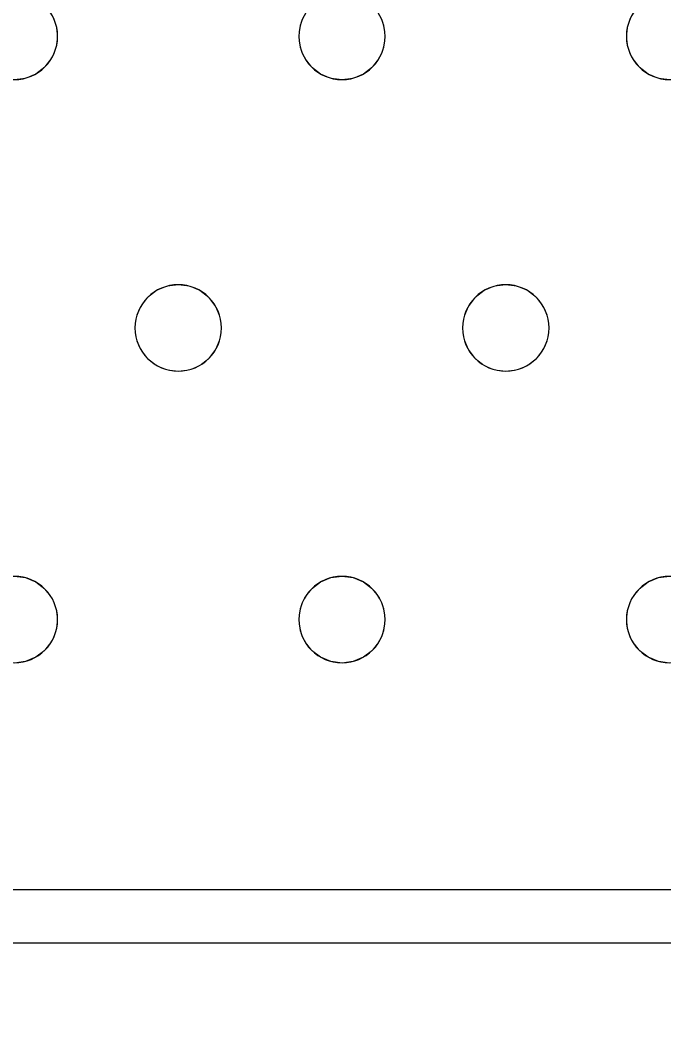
# Model space of a CAD drawing. Header units: millimetres. Extents: x -1 to 1201, y -701 to 1.
# Drawn here: x 322.4 to 382, y -405 to -312.5 of the extents above; entities that cross this region are included whole.
import ezdxf

# ---------------------------------------------------------------- set-up
doc = ezdxf.new("R2010")
doc.units = ezdxf.units.MM
doc.layers.add('IQ_200_3D', color=1, linetype='Continuous')
doc.layers.add('IQ_204_2D', color=7, linetype='Continuous')

msp = doc.modelspace()

# ---------------------------------------------------------------- linework, layer by layer
at = {"layer": 'IQ_200_3D', "lineweight": 18}
for points, invisible_edges in [([(325.347, -312, 890), (325.746, -312.965, 890), (348.352, -312.965, 890), (348.752, -312, 890)], 10), ([(348.352, -312.965, 888), (325.746, -312.965, 888), (325.347, -312, 888), (348.752, -312, 888)], 5), ([(325.746, -312.965, 890), (325.347, -312, 890), (325.347, -312, 888), (325.746, -312.965, 888)], 10), ([(348.752, -312, 890), (348.352, -312.965, 890), (348.352, -312.965, 888), (348.752, -312, 888)], 10), ([(355.68, -312, 890), (356.079, -312.965, 890), (378.685, -312.965, 890), (379.085, -312, 890)], 10), ([(378.685, -312.965, 888), (356.079, -312.965, 888), (355.68, -312, 888), (379.085, -312, 888)], 5), ([(356.079, -312.965, 890), (355.68, -312, 890), (355.68, -312, 888), (356.079, -312.965, 888)], 10), ([(379.085, -312, 890), (378.685, -312.965, 890), (378.685, -312.965, 888), (379.085, -312, 888)], 10), ([(348.216, -314, 890), (325.746, -312.965, 890), (325.882, -314, 890), (348.352, -315.035, 890)], 5), ([(348.352, -312.965, 890), (325.746, -312.965, 890), (348.216, -314, 890)], 3), ([(348.216, -314, 888), (325.882, -314, 888), (325.746, -312.965, 888), (348.352, -312.965, 888)], 5), ([(325.882, -314, 890), (325.746, -312.965, 890), (325.746, -312.965, 888), (325.882, -314, 888)], 2), ([(348.352, -312.965, 890), (348.216, -314, 890), (348.216, -314, 888), (348.352, -312.965, 888)], 8), ([(356.079, -312.965, 890), (356.216, -314, 890), (378.549, -314, 890), (378.685, -312.965, 890)], 10), ([(356.216, -314, 888), (356.079, -312.965, 888), (378.549, -314, 888), (378.685, -315.035, 888)], 10), ([(378.549, -314, 888), (356.079, -312.965, 888), (378.685, -312.965, 888)], 3), ([(356.216, -314, 890), (356.079, -312.965, 890), (356.079, -312.965, 888), (356.216, -314, 888)], 2), ([(378.685, -312.965, 890), (378.549, -314, 890), (378.549, -314, 888), (378.685, -312.965, 888)], 8), ([(348.352, -315.035, 890), (325.882, -314, 890), (325.746, -315.035, 890), (348.752, -316, 890)], 5), ([(348.352, -315.035, 888), (325.746, -315.035, 888), (325.882, -314, 888), (348.216, -314, 888)], 5), ([(325.746, -315.035, 890), (325.882, -314, 890), (325.882, -314, 888), (325.746, -315.035, 888)], 8), ([(348.216, -314, 890), (348.352, -315.035, 890), (348.352, -315.035, 888), (348.216, -314, 888)], 2), ([(356.216, -314, 890), (356.079, -315.035, 890), (378.685, -315.035, 890), (378.549, -314, 890)], 10), ([(356.079, -315.035, 888), (356.216, -314, 888), (378.685, -315.035, 888), (379.085, -316, 888)], 10), ([(356.079, -315.035, 890), (356.216, -314, 890), (356.216, -314, 888), (356.079, -315.035, 888)], 8), ([(378.549, -314, 890), (378.685, -315.035, 890), (378.685, -315.035, 888), (378.549, -314, 888)], 2), ([(348.752, -316, 890), (325.746, -315.035, 890), (325.347, -316, 890), (337.049, -337, 890)], 13), ([(348.752, -316, 888), (325.347, -316, 888), (325.746, -315.035, 888), (348.352, -315.035, 888)], 5), ([(325.347, -316, 890), (325.746, -315.035, 890), (325.746, -315.035, 888), (325.347, -316, 888)], 10), ([(348.352, -315.035, 890), (348.752, -316, 890), (348.752, -316, 888), (348.352, -315.035, 888)], 10), ([(356.079, -315.035, 890), (355.68, -316, 890), (379.085, -316, 890), (378.685, -315.035, 890)], 10), ([(379.085, -316, 888), (367.382, -337, 888), (355.68, -316, 888), (356.079, -315.035, 888)], 11), ([(355.68, -316, 890), (356.079, -315.035, 890), (356.079, -315.035, 888), (355.68, -316, 888)], 10), ([(378.685, -315.035, 890), (379.085, -316, 890), (379.085, -316, 888), (378.685, -315.035, 888)], 10), ([(337.049, -337, 890), (325.347, -316, 890), (324.711, -316.828, 890), (336.014, -337.136, 890)], 5), ([(337.049, -337, 888), (336.014, -337.136, 888), (324.711, -316.828, 888), (325.347, -316, 888)], 10), ([(324.711, -316.828, 890), (325.347, -316, 890), (325.347, -316, 888), (324.711, -316.828, 888)], 10), ([(337.049, -337, 888), (325.347, -316, 888), (348.752, -316, 888)], 15), ([(349.387, -316.828, 890), (348.752, -316, 890), (337.049, -337, 890), (338.084, -337.136, 890)], 10), ([(349.387, -316.828, 888), (338.084, -337.136, 888), (337.049, -337, 888), (348.752, -316, 888)], 5), ([(348.752, -316, 890), (349.387, -316.828, 890), (349.387, -316.828, 888), (348.752, -316, 888)], 10), ([(367.382, -337, 890), (379.085, -316, 890), (355.68, -316, 890), (355.044, -316.828, 890)], 11), ([(367.382, -337, 888), (366.347, -337.136, 888), (355.044, -316.828, 888), (355.68, -316, 888)], 10), ([(355.044, -316.828, 890), (355.68, -316, 890), (355.68, -316, 888), (355.044, -316.828, 888)], 10), ([(379.721, -316.828, 890), (379.085, -316, 890), (367.382, -337, 890), (368.418, -337.136, 890)], 10), ([(379.721, -316.828, 888), (368.418, -337.136, 888), (367.382, -337, 888), (379.085, -316, 888)], 5), ([(379.085, -316, 890), (379.721, -316.828, 890), (379.721, -316.828, 888), (379.085, -316, 888)], 10), ([(336.014, -337.136, 890), (324.711, -316.828, 890), (323.882, -317.464, 890), (335.049, -337.536, 890)], 5), ([(336.014, -337.136, 888), (335.049, -337.536, 888), (323.882, -317.464, 888), (324.711, -316.828, 888)], 10), ([(323.882, -317.464, 890), (324.711, -316.828, 890), (324.711, -316.828, 888), (323.882, -317.464, 888)], 10), ([(350.216, -317.464, 890), (349.387, -316.828, 890), (338.084, -337.136, 890), (339.049, -337.536, 890)], 10), ([(350.216, -317.464, 888), (338.084, -337.136, 888), (349.387, -316.828, 888)], 3), ([(349.387, -316.828, 890), (350.216, -317.464, 890), (350.216, -317.464, 888), (349.387, -316.828, 888)], 10), ([(366.347, -337.136, 890), (355.044, -316.828, 890), (354.216, -317.464, 890), (365.382, -337.536, 890)], 5), ([(366.347, -337.136, 888), (365.382, -337.536, 888), (354.216, -317.464, 888), (355.044, -316.828, 888)], 10), ([(354.216, -317.464, 890), (355.044, -316.828, 890), (355.044, -316.828, 888), (354.216, -317.464, 888)], 10), ([(355.044, -316.828, 890), (366.347, -337.136, 890), (367.382, -337, 890)], 13), ([(380.549, -317.464, 890), (379.721, -316.828, 890), (368.418, -337.136, 890)], 14), ([(368.418, -337.136, 888), (379.721, -316.828, 888), (380.549, -317.464, 888)], 13), ([(379.721, -316.828, 890), (380.549, -317.464, 890), (380.549, -317.464, 888), (379.721, -316.828, 888)], 10), ([(310.18, -339, 888), (309.544, -338.172, 888), (321.882, -318, 888), (333.585, -339, 888)], 14), ([(333.585, -339, 890), (321.882, -318, 890), (310.18, -339, 890), (333.185, -339.965, 890)], 7), ([(334.221, -338.172, 890), (322.918, -317.864, 890), (321.882, -318, 890), (333.585, -339, 890)], 5), ([(334.221, -338.172, 888), (333.585, -339, 888), (321.882, -318, 888), (322.918, -317.864, 888)], 10), ([(322.918, -317.864, 888), (321.882, -318, 888), (321.882, -318, 890), (322.918, -317.864, 890)], 10), ([(335.049, -337.536, 890), (323.882, -317.464, 890), (322.918, -317.864, 890), (334.221, -338.172, 890)], 5), ([(335.049, -337.536, 888), (334.221, -338.172, 888), (322.918, -317.864, 888), (323.882, -317.464, 888)], 10), ([(322.918, -317.864, 890), (323.882, -317.464, 890), (323.882, -317.464, 888), (322.918, -317.864, 888)], 10), ([(339.049, -337.536, 888), (338.084, -337.136, 888), (350.216, -317.464, 888), (351.18, -317.864, 888)], 10), ([(339.049, -337.536, 890), (339.878, -338.172, 890), (351.18, -317.864, 890), (350.216, -317.464, 890)], 10), ([(351.18, -317.864, 888), (352.216, -318, 888), (339.878, -338.172, 888), (339.049, -337.536, 888)], 10), ([(352.216, -318, 890), (351.18, -317.864, 890), (339.878, -338.172, 890), (340.513, -339, 890)], 10), ([(352.216, -318, 888), (340.513, -339, 888), (339.878, -338.172, 888)], 13), ([(340.513, -339, 890), (363.918, -339, 890), (352.216, -318, 890)], 15), ([(363.918, -339, 888), (363.519, -339.965, 888), (340.513, -339, 888), (352.216, -318, 888)], 14), ([(350.216, -317.464, 890), (351.18, -317.864, 890), (351.18, -317.864, 888), (350.216, -317.464, 888)], 10), ([(352.216, -318, 888), (351.18, -317.864, 888), (351.18, -317.864, 890), (352.216, -318, 890)], 10), ([(364.554, -338.172, 890), (353.251, -317.864, 890), (352.216, -318, 890), (363.918, -339, 890)], 5), ([(364.554, -338.172, 888), (363.918, -339, 888), (352.216, -318, 888), (353.251, -317.864, 888)], 10), ([(353.251, -317.864, 888), (352.216, -318, 888), (352.216, -318, 890), (353.251, -317.864, 890)], 10), ([(365.382, -337.536, 890), (354.216, -317.464, 890), (353.251, -317.864, 890), (364.554, -338.172, 890)], 5), ([(365.382, -337.536, 888), (364.554, -338.172, 888), (353.251, -317.864, 888), (354.216, -317.464, 888)], 10), ([(353.251, -317.864, 890), (354.216, -317.464, 890), (354.216, -317.464, 888), (353.251, -317.864, 888)], 10), ([(369.382, -337.536, 890), (381.514, -317.864, 890), (380.549, -317.464, 890), (368.418, -337.136, 890)], 5), ([(369.382, -337.536, 888), (368.418, -337.136, 888), (380.549, -317.464, 888), (381.514, -317.864, 888)], 10), ([(381.514, -317.864, 890), (369.382, -337.536, 890), (370.211, -338.172, 890), (382.549, -318, 890)], 5), ([(370.211, -338.172, 888), (369.382, -337.536, 888), (381.514, -317.864, 888), (382.549, -318, 888)], 10), ([(382.549, -318, 890), (370.211, -338.172, 890), (370.847, -339, 890), (394.252, -339, 890)], 13), ([(382.549, -318, 888), (394.252, -339, 888), (370.847, -339, 888), (370.211, -338.172, 888)], 11), ([(380.549, -317.464, 890), (381.514, -317.864, 890), (381.514, -317.864, 888), (380.549, -317.464, 888)], 10), ([(382.549, -318, 888), (381.514, -317.864, 888), (381.514, -317.864, 890), (382.549, -318, 890)], 10), ([(335.049, -337.536, 890), (334.221, -338.172, 890), (334.221, -338.172, 888), (335.049, -337.536, 888)], 10), ([(336.014, -337.136, 890), (335.049, -337.536, 890), (335.049, -337.536, 888), (336.014, -337.136, 888)], 10), ([(336.014, -337.136, 888), (337.049, -337, 888), (337.049, -337, 890), (336.014, -337.136, 890)], 10), ([(337.049, -337, 888), (338.084, -337.136, 888), (338.084, -337.136, 890), (337.049, -337, 890)], 10), ([(339.049, -337.536, 890), (338.084, -337.136, 890), (338.084, -337.136, 888), (339.049, -337.536, 888)], 10), ([(339.878, -338.172, 890), (339.049, -337.536, 890), (339.049, -337.536, 888), (339.878, -338.172, 888)], 10), ([(365.382, -337.536, 890), (364.554, -338.172, 890), (364.554, -338.172, 888), (365.382, -337.536, 888)], 10), ([(366.347, -337.136, 890), (365.382, -337.536, 890), (365.382, -337.536, 888), (366.347, -337.136, 888)], 10), ([(366.347, -337.136, 888), (367.382, -337, 888), (367.382, -337, 890), (366.347, -337.136, 890)], 10), ([(367.382, -337, 888), (368.418, -337.136, 888), (368.418, -337.136, 890), (367.382, -337, 890)], 10), ([(369.382, -337.536, 890), (368.418, -337.136, 890), (368.418, -337.136, 888), (369.382, -337.536, 888)], 10), ([(370.211, -338.172, 890), (369.382, -337.536, 890), (369.382, -337.536, 888), (370.211, -338.172, 888)], 10), ([(334.221, -338.172, 890), (333.585, -339, 890), (333.585, -339, 888), (334.221, -338.172, 888)], 10), ([(340.513, -339, 890), (339.878, -338.172, 890), (339.878, -338.172, 888), (340.513, -339, 888)], 10), ([(364.554, -338.172, 890), (363.918, -339, 890), (363.918, -339, 888), (364.554, -338.172, 888)], 10), ([(370.847, -339, 890), (370.211, -338.172, 890), (370.211, -338.172, 888), (370.847, -339, 888)], 10), ([(310.579, -339.965, 890), (333.185, -339.965, 890), (310.18, -339, 890)], 3), ([(333.185, -339.965, 888), (310.579, -339.965, 888), (310.18, -339, 888), (333.585, -339, 888)], 5), ([(333.585, -339, 890), (333.185, -339.965, 890), (333.185, -339.965, 888), (333.585, -339, 888)], 10), ([(340.513, -339, 890), (340.913, -339.965, 890), (363.519, -339.965, 890), (363.918, -339, 890)], 10), ([(340.913, -339.965, 888), (340.513, -339, 888), (363.519, -339.965, 888), (363.382, -341, 888)], 10), ([(340.913, -339.965, 890), (340.513, -339, 890), (340.513, -339, 888), (340.913, -339.965, 888)], 10), ([(363.918, -339, 890), (363.519, -339.965, 890), (363.519, -339.965, 888), (363.918, -339, 888)], 10), ([(370.847, -339, 890), (371.246, -339.965, 890), (393.852, -339.965, 890), (394.252, -339, 890)], 10), ([(393.852, -339.965, 888), (371.246, -339.965, 888), (370.847, -339, 888), (394.252, -339, 888)], 5), ([(371.246, -339.965, 890), (370.847, -339, 890), (370.847, -339, 888), (371.246, -339.965, 888)], 10), ([(310.579, -339.965, 890), (310.716, -341, 890), (333.049, -341, 890), (333.185, -339.965, 890)], 10), ([(333.049, -341, 888), (310.716, -341, 888), (310.579, -339.965, 888), (333.185, -339.965, 888)], 5), ([(333.185, -339.965, 890), (333.049, -341, 890), (333.049, -341, 888), (333.185, -339.965, 888)], 8), ([(340.913, -339.965, 890), (341.049, -341, 890), (363.382, -341, 890), (363.519, -339.965, 890)], 10), ([(363.382, -341, 888), (341.049, -341, 888), (340.913, -339.965, 888)], 13), ([(341.049, -341, 890), (340.913, -339.965, 890), (340.913, -339.965, 888), (341.049, -341, 888)], 2), ([(363.519, -339.965, 890), (363.382, -341, 890), (363.382, -341, 888), (363.519, -339.965, 888)], 8), ([(371.246, -339.965, 890), (371.382, -341, 890), (393.716, -341, 890), (393.852, -339.965, 890)], 10), ([(371.382, -341, 888), (371.246, -339.965, 888), (393.716, -341, 888), (393.852, -342.035, 888)], 10), ([(393.716, -341, 888), (371.246, -339.965, 888), (393.852, -339.965, 888)], 3), ([(371.382, -341, 890), (371.246, -339.965, 890), (371.246, -339.965, 888), (371.382, -341, 888)], 2), ([(310.716, -341, 890), (310.579, -342.035, 890), (333.185, -342.035, 890), (333.049, -341, 890)], 10), ([(310.579, -342.035, 888), (310.716, -341, 888), (333.185, -342.035, 888), (333.585, -343, 888)], 10), ([(333.185, -342.035, 888), (310.716, -341, 888), (333.049, -341, 888)], 3), ([(333.049, -341, 890), (333.185, -342.035, 890), (333.185, -342.035, 888), (333.049, -341, 888)], 2), ([(341.049, -341, 890), (340.913, -342.035, 890), (363.519, -342.035, 890), (363.382, -341, 890)], 10), ([(341.049, -341, 888), (363.382, -341, 888), (363.519, -342.035, 888), (340.913, -342.035, 888)], 5), ([(340.913, -342.035, 890), (341.049, -341, 890), (341.049, -341, 888), (340.913, -342.035, 888)], 8), ([(363.382, -341, 890), (363.519, -342.035, 890), (363.519, -342.035, 888), (363.382, -341, 888)], 2), ([(371.382, -341, 890), (371.246, -342.035, 890), (393.852, -342.035, 890), (393.716, -341, 890)], 10), ([(371.246, -342.035, 888), (371.382, -341, 888), (393.852, -342.035, 888), (394.252, -343, 888)], 10), ([(371.246, -342.035, 890), (371.382, -341, 890), (371.382, -341, 888), (371.246, -342.035, 888)], 8), ([(310.579, -342.035, 890), (310.18, -343, 890), (333.585, -343, 890), (333.185, -342.035, 890)], 10), ([(310.18, -343, 888), (310.579, -342.035, 888), (333.585, -343, 888), (321.882, -364, 888)], 14), ([(333.185, -342.035, 890), (333.585, -343, 890), (333.585, -343, 888), (333.185, -342.035, 888)], 10), ([(363.918, -343, 890), (363.519, -342.035, 890), (340.913, -342.035, 890), (340.513, -343, 890)], 10), ([(363.918, -343, 888), (340.513, -343, 888), (340.913, -342.035, 888), (363.519, -342.035, 888)], 5), ([(340.513, -343, 890), (340.913, -342.035, 890), (340.913, -342.035, 888), (340.513, -343, 888)], 10), ([(363.519, -342.035, 890), (363.918, -343, 890), (363.918, -343, 888), (363.519, -342.035, 888)], 10), ([(394.252, -343, 890), (393.852, -342.035, 890), (371.246, -342.035, 890), (370.847, -343, 890)], 10), ([(394.252, -343, 888), (382.549, -364, 888), (370.847, -343, 888), (371.246, -342.035, 888)], 11), ([(370.847, -343, 890), (371.246, -342.035, 890), (371.246, -342.035, 888), (370.847, -343, 888)], 10), ([(333.585, -343, 890), (310.18, -343, 890), (321.882, -364, 890), (334.221, -343.828, 890)], 7), ([(334.221, -343.828, 888), (321.882, -364, 888), (333.585, -343, 888)], 3), ([(333.585, -343, 890), (334.221, -343.828, 890), (334.221, -343.828, 888), (333.585, -343, 888)], 10), ([(340.513, -343, 890), (339.878, -343.828, 890), (352.216, -364, 890), (363.918, -343, 890)], 14), ([(352.216, -364, 888), (351.18, -364.136, 888), (339.878, -343.828, 888), (340.513, -343, 888)], 10), ([(339.878, -343.828, 890), (340.513, -343, 890), (340.513, -343, 888), (339.878, -343.828, 888)], 10), ([(363.918, -343, 888), (364.554, -343.828, 888), (352.216, -364, 888), (340.513, -343, 888)], 14), ([(352.216, -364, 890), (364.554, -343.828, 890), (363.918, -343, 890)], 13), ([(363.918, -343, 890), (364.554, -343.828, 890), (364.554, -343.828, 888), (363.918, -343, 888)], 10), ([(382.549, -364, 890), (394.252, -343, 890), (370.847, -343, 890), (370.211, -343.828, 890)], 11), ([(370.211, -343.828, 888), (370.847, -343, 888), (382.549, -364, 888), (381.514, -364.136, 888)], 10), ([(370.211, -343.828, 890), (370.847, -343, 890), (370.847, -343, 888), (370.211, -343.828, 888)], 10), ([(322.918, -364.136, 890), (335.049, -344.464, 890), (334.221, -343.828, 890), (321.882, -364, 890)], 5), ([(322.918, -364.136, 888), (321.882, -364, 888), (334.221, -343.828, 888), (335.049, -344.464, 888)], 10), ([(334.221, -343.828, 890), (335.049, -344.464, 890), (335.049, -344.464, 888), (334.221, -343.828, 888)], 10), ([(339.878, -343.828, 890), (339.049, -344.464, 890), (351.18, -364.136, 890), (352.216, -364, 890)], 10), ([(339.878, -343.828, 888), (351.18, -364.136, 888), (339.049, -344.464, 888)], 3), ([(339.049, -344.464, 890), (339.878, -343.828, 890), (339.878, -343.828, 888), (339.049, -344.464, 888)], 10), ([(353.251, -364.136, 890), (365.382, -344.464, 890), (364.554, -343.828, 890), (352.216, -364, 890)], 5), ([(353.251, -364.136, 888), (352.216, -364, 888), (364.554, -343.828, 888), (365.382, -344.464, 888)], 10), ([(364.554, -343.828, 890), (365.382, -344.464, 890), (365.382, -344.464, 888), (364.554, -343.828, 888)], 10), ([(381.514, -364.136, 890), (382.549, -364, 890), (370.211, -343.828, 890), (369.382, -344.464, 890)], 10), ([(381.514, -364.136, 888), (380.549, -364.536, 888), (369.382, -344.464, 888), (370.211, -343.828, 888)], 10), ([(369.382, -344.464, 890), (370.211, -343.828, 890), (370.211, -343.828, 888), (369.382, -344.464, 888)], 10), ([(323.882, -364.536, 890), (336.014, -344.864, 890), (335.049, -344.464, 890), (322.918, -364.136, 890)], 5), ([(323.882, -364.536, 888), (322.918, -364.136, 888), (335.049, -344.464, 888), (336.014, -344.864, 888)], 10), ([(323.882, -364.536, 890), (324.711, -365.172, 890), (336.014, -344.864, 890)], 14), ([(324.711, -365.172, 888), (323.882, -364.536, 888), (336.014, -344.864, 888), (337.049, -345, 888)], 10), ([(337.049, -345, 890), (336.014, -344.864, 890), (324.711, -365.172, 890), (325.347, -366, 890)], 10), ([(325.347, -366, 888), (324.711, -365.172, 888), (337.049, -345, 888), (348.752, -366, 888)], 14), ([(337.049, -345, 890), (325.347, -366, 890), (348.752, -366, 890), (349.387, -365.172, 890)], 11), ([(335.049, -344.464, 890), (336.014, -344.864, 890), (336.014, -344.864, 888), (335.049, -344.464, 888)], 10), ([(337.049, -345, 888), (336.014, -344.864, 888), (336.014, -344.864, 890), (337.049, -345, 890)], 10), ([(349.387, -365.172, 890), (350.216, -364.536, 890), (338.084, -344.864, 890), (337.049, -345, 890)], 10), ([(338.084, -344.864, 888), (350.216, -364.536, 888), (349.387, -365.172, 888), (337.049, -345, 888)], 5), ([(338.084, -344.864, 888), (337.049, -345, 888), (337.049, -345, 890), (338.084, -344.864, 890)], 10), ([(349.387, -365.172, 888), (348.752, -366, 888), (337.049, -345, 888)], 14), ([(350.216, -364.536, 890), (351.18, -364.136, 890), (339.049, -344.464, 890), (338.084, -344.864, 890)], 10), ([(339.049, -344.464, 888), (351.18, -364.136, 888), (350.216, -364.536, 888), (338.084, -344.864, 888)], 5), ([(338.084, -344.864, 890), (339.049, -344.464, 890), (339.049, -344.464, 888), (338.084, -344.864, 888)], 10), ([(354.216, -364.536, 890), (365.382, -344.464, 890), (353.251, -364.136, 890)], 3), ([(354.216, -364.536, 888), (353.251, -364.136, 888), (365.382, -344.464, 888), (366.347, -344.864, 888)], 10), ([(366.347, -344.864, 890), (365.382, -344.464, 890), (354.216, -364.536, 890), (355.044, -365.172, 890)], 10), ([(355.044, -365.172, 888), (354.216, -364.536, 888), (366.347, -344.864, 888), (367.382, -345, 888)], 10), ([(355.044, -365.172, 890), (355.68, -366, 890), (367.382, -345, 890), (366.347, -344.864, 890)], 10), ([(367.382, -345, 888), (355.68, -366, 888), (355.044, -365.172, 888)], 13), ([(379.085, -366, 890), (367.382, -345, 890), (355.68, -366, 890), (378.685, -366.965, 890)], 7), ([(367.382, -345, 888), (379.721, -365.172, 888), (379.085, -366, 888), (355.68, -366, 888)], 13), ([(365.382, -344.464, 890), (366.347, -344.864, 890), (366.347, -344.864, 888), (365.382, -344.464, 888)], 10), ([(367.382, -345, 888), (366.347, -344.864, 888), (366.347, -344.864, 890), (367.382, -345, 890)], 10), ([(379.721, -365.172, 890), (368.418, -344.864, 890), (367.382, -345, 890), (379.085, -366, 890)], 5), ([(368.418, -344.864, 888), (380.549, -364.536, 888), (379.721, -365.172, 888), (367.382, -345, 888)], 5), ([(368.418, -344.864, 888), (367.382, -345, 888), (367.382, -345, 890), (368.418, -344.864, 890)], 10), ([(369.382, -344.464, 890), (368.418, -344.864, 890), (380.549, -364.536, 890), (381.514, -364.136, 890)], 10), ([(369.382, -344.464, 888), (380.549, -364.536, 888), (368.418, -344.864, 888)], 3), ([(368.418, -344.864, 890), (369.382, -344.464, 890), (369.382, -344.464, 888), (368.418, -344.864, 888)], 10), ([(380.549, -364.536, 890), (368.418, -344.864, 890), (379.721, -365.172, 890)], 3), ([(321.882, -364, 888), (322.918, -364.136, 888), (322.918, -364.136, 890), (321.882, -364, 890)], 10), ([(323.882, -364.536, 890), (322.918, -364.136, 890), (322.918, -364.136, 888), (323.882, -364.536, 888)], 10), ([(351.18, -364.136, 890), (350.216, -364.536, 890), (350.216, -364.536, 888), (351.18, -364.136, 888)], 10), ([(351.18, -364.136, 888), (352.216, -364, 888), (352.216, -364, 890), (351.18, -364.136, 890)], 10), ([(352.216, -364, 888), (353.251, -364.136, 888), (353.251, -364.136, 890), (352.216, -364, 890)], 10), ([(354.216, -364.536, 890), (353.251, -364.136, 890), (353.251, -364.136, 888), (354.216, -364.536, 888)], 10), ([(381.514, -364.136, 890), (380.549, -364.536, 890), (380.549, -364.536, 888), (381.514, -364.136, 888)], 10), ([(381.514, -364.136, 888), (382.549, -364, 888), (382.549, -364, 890), (381.514, -364.136, 890)], 10), ([(324.711, -365.172, 890), (323.882, -364.536, 890), (323.882, -364.536, 888), (324.711, -365.172, 888)], 10), ([(325.347, -366, 890), (324.711, -365.172, 890), (324.711, -365.172, 888), (325.347, -366, 888)], 10), ([(349.387, -365.172, 890), (348.752, -366, 890), (348.752, -366, 888), (349.387, -365.172, 888)], 10), ([(350.216, -364.536, 890), (349.387, -365.172, 890), (349.387, -365.172, 888), (350.216, -364.536, 888)], 10), ([(355.044, -365.172, 890), (354.216, -364.536, 890), (354.216, -364.536, 888), (355.044, -365.172, 888)], 10), ([(355.68, -366, 890), (355.044, -365.172, 890), (355.044, -365.172, 888), (355.68, -366, 888)], 10), ([(379.721, -365.172, 890), (379.085, -366, 890), (379.085, -366, 888), (379.721, -365.172, 888)], 10), ([(380.549, -364.536, 890), (379.721, -365.172, 890), (379.721, -365.172, 888), (380.549, -364.536, 888)], 10), ([(348.352, -366.965, 890), (325.347, -366, 890), (325.746, -366.965, 890), (348.216, -368, 890)], 5), ([(325.347, -366, 890), (348.352, -366.965, 890), (348.752, -366, 890)], 13), ([(348.352, -366.965, 888), (325.746, -366.965, 888), (325.347, -366, 888), (348.752, -366, 888)], 5), ([(325.746, -366.965, 890), (325.347, -366, 890), (325.347, -366, 888), (325.746, -366.965, 888)], 10), ([(348.752, -366, 890), (348.352, -366.965, 890), (348.352, -366.965, 888), (348.752, -366, 888)], 10), ([(378.685, -366.965, 890), (355.68, -366, 890), (356.079, -366.965, 890), (378.549, -368, 890)], 5), ([(356.079, -366.965, 888), (355.68, -366, 888), (378.685, -366.965, 888), (378.549, -368, 888)], 10), ([(355.68, -366, 888), (379.085, -366, 888), (378.685, -366.965, 888)], 13), ([(356.079, -366.965, 890), (355.68, -366, 890), (355.68, -366, 888), (356.079, -366.965, 888)], 10), ([(379.085, -366, 890), (378.685, -366.965, 890), (378.685, -366.965, 888), (379.085, -366, 888)], 10), ([(348.216, -368, 890), (325.746, -366.965, 890), (325.882, -368, 890)], 13), ([(348.216, -368, 888), (325.882, -368, 888), (325.746, -366.965, 888), (348.352, -366.965, 888)], 5), ([(325.882, -368, 890), (325.746, -366.965, 890), (325.746, -366.965, 888), (325.882, -368, 888)], 2), ([(348.352, -366.965, 890), (348.216, -368, 890), (348.216, -368, 888), (348.352, -366.965, 888)], 8), ([(356.216, -368, 890), (378.685, -369.035, 890), (378.549, -368, 890), (356.079, -366.965, 890)], 5), ([(378.549, -368, 888), (378.685, -369.035, 888), (356.216, -368, 888), (356.079, -366.965, 888)], 10), ([(356.216, -368, 890), (356.079, -366.965, 890), (356.079, -366.965, 888), (356.216, -368, 888)], 2), ([(378.685, -366.965, 890), (378.549, -368, 890), (378.549, -368, 888), (378.685, -366.965, 888)], 8), ([(325.882, -368, 890), (325.746, -369.035, 890), (348.352, -369.035, 890), (348.216, -368, 890)], 10), ([(348.352, -369.035, 888), (325.746, -369.035, 888), (325.882, -368, 888), (348.216, -368, 888)], 5), ([(325.746, -369.035, 890), (325.882, -368, 890), (325.882, -368, 888), (325.746, -369.035, 888)], 8), ([(348.216, -368, 890), (348.352, -369.035, 890), (348.352, -369.035, 888), (348.216, -368, 888)], 2), ([(378.685, -369.035, 890), (356.216, -368, 890), (356.079, -369.035, 890), (379.085, -370, 890)], 5), ([(356.079, -369.035, 888), (356.216, -368, 888), (378.685, -369.035, 888)], 14), ([(356.079, -369.035, 890), (356.216, -368, 890), (356.216, -368, 888), (356.079, -369.035, 888)], 8), ([(378.549, -368, 890), (378.685, -369.035, 890), (378.685, -369.035, 888), (378.549, -368, 888)], 2), ([(325.746, -369.035, 890), (325.347, -370, 890), (348.752, -370, 890), (348.352, -369.035, 890)], 10), ([(348.752, -370, 888), (325.347, -370, 888), (325.746, -369.035, 888), (348.352, -369.035, 888)], 5), ([(325.347, -370, 890), (325.746, -369.035, 890), (325.746, -369.035, 888), (325.347, -370, 888)], 10), ([(348.352, -369.035, 890), (348.752, -370, 890), (348.752, -370, 888), (348.352, -369.035, 888)], 10), ([(379.085, -370, 890), (356.079, -369.035, 890), (355.68, -370, 890), (379.721, -370.828, 890)], 5), ([(379.085, -370, 888), (355.68, -370, 888), (356.079, -369.035, 888), (378.685, -369.035, 888)], 5), ([(355.68, -370, 890), (356.079, -369.035, 890), (356.079, -369.035, 888), (355.68, -370, 888)], 10), ([(378.685, -369.035, 890), (379.085, -370, 890), (379.085, -370, 888), (378.685, -369.035, 888)], 10), ([(325.347, -370, 890), (324.711, -370.828, 890), (349.387, -370.828, 890), (348.752, -370, 890)], 10), ([(324.711, -370.828, 888), (325.347, -370, 888), (349.387, -370.828, 888), (350.216, -371.464, 888)], 10), ([(324.711, -370.828, 890), (325.347, -370, 890), (325.347, -370, 888), (324.711, -370.828, 888)], 10), ([(349.387, -370.828, 888), (325.347, -370, 888), (348.752, -370, 888)], 3), ([(348.752, -370, 890), (349.387, -370.828, 890), (349.387, -370.828, 888), (348.752, -370, 888)], 10), ([(379.721, -370.828, 890), (355.68, -370, 890), (355.044, -370.828, 890), (380.549, -371.464, 890)], 5), ([(379.721, -370.828, 888), (355.044, -370.828, 888), (355.68, -370, 888), (379.085, -370, 888)], 5), ([(355.044, -370.828, 890), (355.68, -370, 890), (355.68, -370, 888), (355.044, -370.828, 888)], 10), ([(379.085, -370, 890), (379.721, -370.828, 890), (379.721, -370.828, 888), (379.085, -370, 888)], 10), ([(324.711, -370.828, 890), (323.882, -371.464, 890), (350.216, -371.464, 890), (349.387, -370.828, 890)], 10), ([(323.882, -371.464, 888), (324.711, -370.828, 888), (350.216, -371.464, 888), (351.18, -371.864, 888)], 10), ([(323.882, -371.464, 890), (324.711, -370.828, 890), (324.711, -370.828, 888), (323.882, -371.464, 888)], 10), ([(349.387, -370.828, 890), (350.216, -371.464, 890), (350.216, -371.464, 888), (349.387, -370.828, 888)], 10), ([(380.549, -371.464, 890), (355.044, -370.828, 890), (354.216, -371.464, 890), (381.514, -371.864, 890)], 5), ([(380.549, -371.464, 888), (354.216, -371.464, 888), (355.044, -370.828, 888), (379.721, -370.828, 888)], 5), ([(354.216, -371.464, 890), (355.044, -370.828, 890), (355.044, -370.828, 888), (354.216, -371.464, 888)], 10), ([(379.721, -370.828, 890), (380.549, -371.464, 890), (380.549, -371.464, 888), (379.721, -370.828, 888)], 10), ([(352.216, -372, 890), (322.918, -371.864, 890), (321.882, -372, 890), (124.449, -393, 890)], 13), ([(321.882, -372, 888), (322.918, -371.864, 888), (352.216, -372, 888)], 14), ([(322.918, -371.864, 888), (321.882, -372, 888), (321.882, -372, 890), (322.918, -371.864, 890)], 10), ([(323.882, -371.464, 890), (322.918, -371.864, 890), (351.18, -371.864, 890), (350.216, -371.464, 890)], 10), ([(322.918, -371.864, 888), (323.882, -371.464, 888), (351.18, -371.864, 888), (352.216, -372, 888)], 10), ([(322.918, -371.864, 890), (323.882, -371.464, 890), (323.882, -371.464, 888), (322.918, -371.864, 888)], 10), ([(351.18, -371.864, 890), (322.918, -371.864, 890), (352.216, -372, 890)], 3), ([(350.216, -371.464, 890), (351.18, -371.864, 890), (351.18, -371.864, 888), (350.216, -371.464, 888)], 10), ([(352.216, -372, 888), (351.18, -371.864, 888), (351.18, -371.864, 890), (352.216, -372, 890)], 10), ([(382.549, -372, 890), (353.251, -371.864, 890), (352.216, -372, 890), (589.749, -393, 890)], 13), ([(382.549, -372, 888), (352.216, -372, 888), (353.251, -371.864, 888), (381.514, -371.864, 888)], 5), ([(353.251, -371.864, 888), (352.216, -372, 888), (352.216, -372, 890), (353.251, -371.864, 890)], 10), ([(381.514, -371.864, 890), (354.216, -371.464, 890), (353.251, -371.864, 890), (382.549, -372, 890)], 5), ([(381.514, -371.864, 888), (353.251, -371.864, 888), (354.216, -371.464, 888), (380.549, -371.464, 888)], 5), ([(353.251, -371.864, 890), (354.216, -371.464, 890), (354.216, -371.464, 888), (353.251, -371.864, 888)], 10), ([(380.549, -371.464, 890), (381.514, -371.864, 890), (381.514, -371.864, 888), (380.549, -371.464, 888)], 10), ([(382.549, -372, 888), (381.514, -371.864, 888), (381.514, -371.864, 890), (382.549, -372, 890)], 10), ([(352.216, -372, 890), (124.449, -393, 890), (589.749, -393, 890)], 13), ([(124.449, -393, 888), (291.549, -372, 888), (321.882, -372, 888), (352.216, -372, 888)], 15), ([(352.216, -372, 888), (382.549, -372, 888), (589.749, -393, 888), (124.449, -393, 888)], 11)]:
    msp.add_3dface(points, dxfattribs=dict(at, invisible_edges=invisible_edges))
msp.add_3dface([(124.449, -393, 890), (124.449, -393, 888), (589.749, -393, 888), (589.749, -393, 890)], dxfattribs=at)
at = {"layer": 'IQ_204_2D'}
for p, q in [((124.449, -393), (589.749, -393)), ((1077.5, -397.966), (122.5, -397.966))]:
    msp.add_line(p, q, dxfattribs=at)
for centre, start, end in [((321.882, -314), 0, 180), ((352.216, -314), 0, 180), ((382.549, -314), 0, 180), ((321.882, -314), 180, 0), ((352.216, -314), 180, 0), ((382.549, -314), 180, 0), ((337.049, -341), 360, 180), ((367.382, -341), 0, 180), ((337.049, -341), 180, 0), ((367.382, -341), 180, 0), ((321.882, -368), 360, 180), ((352.216, -368), 0, 180), ((382.549, -368), 0, 180), ((321.882, -368), 180, 0), ((352.216, -368), 180, 0), ((382.549, -368), 180, 0)]:
    msp.add_arc(centre, 4, start, end, dxfattribs=at)

# ---------------------------------------------------------------- meshes
at = {"layer": 'IQ_200_3D', "lineweight": 18}
mesh = msp.add_polyface(dxfattribs=at)
corners = [(1200, 0, 850), (1200, -700, 850), (0, -700, 850), (0, 0, 850), (810.5, -594, 850), (811.556, -602.023, 850), (814.653, -609.5, 850), (819.58, -615.92, 850), (826, -620.847, 850), (833.477, -623.944, 850), (841.5, -625, 850), (1059.5, -625, 850), (1067.523, -623.944, 850), (1075, -620.847, 850), (1081.42, -615.92, 850), (1086.347, -609.5, 850), (1089.444, -602.023, 850), (1090.5, -594, 850), (1090.5, -476, 850), (1089.444, -467.977, 850), (1086.347, -460.5, 850), (1081.42, -454.08, 850), (1075, -449.153, 850), (1067.523, -446.056, 850), (1059.5, -445, 850), (841.5, -445, 850), (833.477, -446.056, 850), (826, -449.153, 850), (819.58, -454.08, 850), (814.653, -460.5, 850), (811.556, -467.977, 850), (810.5, -476, 850)]
mesh.append_faces([[corners[k] for k in face] for face in [(29, 3, 28), (6, 2, 5), (4, 2, 31), (23, 0, 22), (13, 1, 12), (15, 1, 14), (11, 1, 10)]], dxfattribs={"vtx0": -1, "vtx1": -1})
mesh.append_faces([[corners[k] for k in face] for face in [(3, 29, 30, 2), (2, 30, 31), (0, 25, 26), (2, 6, 7), (2, 9, 10, 1), (0, 20, 21), (1, 18, 19), (1, 15, 16)]], dxfattribs={"vtx0": -1, "vtx2": -1})
mesh.append_faces([[corners[k] for k in face] for face in [(27, 28, 3), (4, 5, 2), (7, 8, 2), (8, 9, 2), (23, 24, 0), (21, 22, 0), (24, 25, 0), (13, 14, 1), (11, 12, 1), (16, 17, 1), (17, 18, 1)]], dxfattribs={"vtx1": -1, "vtx2": -1})
mesh.append_faces([[corners[k] for k in face] for face in [(26, 27, 3, 0), (19, 20, 0, 1)]], dxfattribs={"vtx1": -1, "vtx3": -1})
mesh = msp.add_polyface(dxfattribs=at)
corners = [(1200, -700, 900), (1200, -23, 900), (0, -23, 900), (0, -700, 900), (90, -35.113, 900), (1110, -35.113, 900), (1129.382, -37.665, 900), (1147.443, -45.146, 900), (1162.953, -57.047, 900), (1174.854, -72.557, 900), (1182.335, -90.618, 900), (1184.887, -110, 900), (1184.887, -610, 900), (1182.335, -629.382, 900), (1174.854, -647.443, 900), (1162.953, -662.953, 900), (1147.443, -674.854, 900), (1129.382, -682.335, 900), (1110, -684.887, 900), (90, -684.887, 900), (70.618, -682.335, 900), (52.557, -674.854, 900), (37.047, -662.953, 900), (25.146, -647.443, 900), (17.665, -629.382, 900), (15.113, -610, 900), (15.113, -110, 900), (17.665, -90.618, 900), (25.146, -72.557, 900), (37.047, -57.047, 900), (52.557, -45.146, 900), (70.618, -37.665, 900)]
mesh.append_faces([[corners[k] for k in face] for face in [(9, 1, 8), (14, 0, 13), (31, 2, 30), (28, 2, 27), (21, 3, 20), (23, 3, 22)]], dxfattribs={"vtx0": -1, "vtx1": -1})
mesh.append_faces([[corners[k] for k in face] for face in [(1, 9, 10), (1, 11, 12, 0), (0, 14, 15), (0, 18, 19, 3), (2, 28, 29), (3, 23, 24)]], dxfattribs={"vtx0": -1, "vtx2": -1})
mesh.append_faces([[corners[k] for k in face] for face in [(10, 11, 1), (5, 6, 1), (7, 8, 1), (6, 7, 1), (12, 13, 0), (15, 16, 0), (17, 18, 0), (16, 17, 0), (31, 4, 2), (29, 30, 2), (26, 27, 2), (21, 22, 3), (19, 20, 3), (24, 25, 3)]], dxfattribs={"vtx1": -1, "vtx2": -1})
mesh.append_faces([[corners[k] for k in face] for face in [(4, 5, 1, 2), (25, 26, 2, 3)]], dxfattribs={"vtx1": -1, "vtx3": -1})
mesh = msp.add_polyface(dxfattribs=at)
corners = [(1110, -48.392, 890), (90, -48.392, 890), (66.424, -53.082, 890), (46.437, -66.437, 890), (33.082, -86.424, 890), (28.392, -110, 890), (28.392, -610, 890), (33.082, -633.576, 890), (46.437, -653.563, 890), (66.424, -666.918, 890), (90, -671.608, 890), (1110, -671.608, 890), (1133.576, -666.918, 890), (1153.563, -653.563, 890), (1166.918, -633.576, 890), (1171.608, -610, 890), (1171.608, -110, 890), (1166.918, -86.424, 890), (1153.563, -66.437, 890), (1133.576, -53.082, 890), (122.5, -418.034, 890), (1077.5, -418.034, 890), (1089.656, -419.634, 890), (1100.983, -424.326, 890), (1110.71, -431.79, 890), (1118.174, -441.517, 890), (1122.866, -452.844, 890), (1124.466, -465, 890), (1124.466, -605, 890), (1122.866, -617.156, 890), (1118.174, -628.483, 890), (1110.71, -638.21, 890), (1100.983, -645.674, 890), (1089.656, -650.366, 890), (1077.5, -651.966, 890), (122.5, -651.966, 890), (110.344, -650.366, 890), (99.017, -645.674, 890), (89.29, -638.21, 890), (81.826, -628.483, 890), (77.134, -617.156, 890), (75.534, -605, 890), (75.534, -465, 890), (77.134, -452.844, 890), (81.826, -441.517, 890), (89.29, -431.79, 890), (99.017, -424.326, 890), (110.344, -419.634, 890), (122.5, -68.034, 890), (1077.5, -68.034, 890), (1089.656, -69.634, 890), (1100.983, -74.326, 890), (1110.71, -81.79, 890), (1118.174, -91.517, 890), (1122.866, -102.844, 890), (1124.466, -115, 890), (1124.466, -351, 890), (1122.866, -363.156, 890), (1118.174, -374.483, 890), (1110.71, -384.21, 890), (1100.983, -391.674, 890), (1089.656, -396.366, 890), (1077.5, -397.966, 890), (122.5, -397.966, 890), (110.344, -396.366, 890), (99.017, -391.674, 890), (89.29, -384.21, 890), (81.826, -374.483, 890), (77.134, -363.156, 890), (75.534, -351, 890), (75.534, -115, 890), (77.134, -102.844, 890), (81.826, -91.517, 890), (89.29, -81.79, 890), (99.017, -74.326, 890), (110.344, -69.634, 890)]
mesh.append_faces([[corners[k] for k in face] for face in [(65, 47, 64), (75, 1, 74), (71, 5, 70), (73, 2, 72)]], dxfattribs={"vtx0": -1, "vtx1": -1})
mesh.append_faces([[corners[k] for k in face] for face in [(15, 28, 29, 14), (11, 32, 33), (16, 55, 56, 15), (54, 17, 18, 53), (53, 18, 19, 52), (52, 19, 0, 51), (0, 50, 51), (10, 37, 38, 9), (64, 47, 20, 63), (8, 39, 40, 7), (39, 8, 9, 38), (69, 42, 43), (3, 71, 72, 2)]], dxfattribs={"vtx0": -1, "vtx2": -1})
mesh.append_faces([[corners[k] for k in face] for face in [(6, 41, 42, 69)]], dxfattribs={"vtx0": -1, "vtx2": -1, "vtx3": -1})
mesh.append_faces([[corners[k] for k in face] for face in [(11, 33, 34, 35), (1, 75, 48, 49), (71, 3, 4, 5)]], dxfattribs={"vtx0": -1, "vtx3": -1})
mesh.append_faces([[corners[k] for k in face] for face in [(36, 37, 10)]], dxfattribs={"vtx1": -1, "vtx2": -1})
mesh.append_faces([[corners[k] for k in face] for face in [(27, 28, 15, 56)]], dxfattribs={"vtx1": -1, "vtx2": -1, "vtx3": -1})
mesh.append_faces([[corners[k] for k in face] for face in [(13, 14, 29, 30), (12, 13, 30, 31), (26, 27, 56, 57), (31, 32, 11, 12), (24, 25, 58, 59), (21, 22, 61, 62), (22, 23, 60, 61), (23, 24, 59, 60), (25, 26, 57, 58), (54, 55, 16, 17), (49, 50, 0, 1), (20, 21, 62, 63), (35, 36, 10, 11), (45, 46, 66, 67), (46, 47, 65, 66), (6, 7, 40, 41), (43, 44, 68, 69), (44, 45, 67, 68), (73, 74, 1, 2), (69, 70, 5, 6)]], dxfattribs={"vtx1": -1, "vtx3": -1})
mesh = msp.add_polyface(dxfattribs=at)
corners = [(122.5, -68.034, 860), (110.344, -69.634, 860), (99.017, -74.326, 860), (89.29, -81.79, 860), (81.826, -91.517, 860), (77.134, -102.844, 860), (75.534, -115, 860), (75.534, -351, 860), (77.134, -363.156, 860), (81.826, -374.483, 860), (89.29, -384.21, 860), (99.017, -391.674, 860), (110.344, -396.366, 860), (122.5, -397.966, 860), (1077.5, -397.966, 860), (1089.656, -396.366, 860), (1100.983, -391.674, 860), (1110.71, -384.21, 860), (1118.174, -374.483, 860), (1122.866, -363.156, 860), (1124.466, -351, 860), (1124.466, -115, 860), (1122.866, -102.844, 860), (1118.174, -91.517, 860), (1110.71, -81.79, 860), (1100.983, -74.326, 860), (1089.656, -69.634, 860), (1077.5, -68.034, 860), (640.451, -68.034, 860), (640.451, -105, 860), (639.258, -114.059, 860), (635.762, -122.5, 860), (630.2, -129.749, 860), (622.951, -135.311, 860), (614.51, -138.807, 860), (605.451, -140, 860), (594.549, -140, 860), (585.49, -138.807, 860), (577.049, -135.311, 860), (569.8, -129.749, 860), (564.238, -122.5, 860), (560.742, -114.059, 860), (559.549, -105, 860), (559.549, -68.034, 860), (600, -115, 860), (603.882, -114.489, 860), (607.5, -112.99, 860), (610.607, -110.607, 860), (612.99, -107.5, 860), (614.489, -103.882, 860), (615, -100, 860), (614.489, -96.118, 860), (612.99, -92.5, 860), (610.607, -89.393, 860), (607.5, -87.01, 860), (603.882, -85.511, 860), (600, -85, 860), (596.118, -85.511, 860), (592.5, -87.01, 860), (589.393, -89.393, 860), (587.01, -92.5, 860), (585.511, -96.118, 860), (585, -100, 860), (585.511, -103.882, 860), (587.01, -107.5, 860), (589.393, -110.607, 860), (592.5, -112.99, 860), (596.118, -114.489, 860)]
mesh.append_faces([[corners[k] for k in face] for face in [(0, 42, 43), (29, 27, 28), (65, 62, 63, 64), (48, 46, 47), (50, 48, 49)]], dxfattribs={"vtx0": -1})
mesh.append_faces([[corners[k] for k in face] for face in [(35, 14, 34)]], dxfattribs={"vtx0": -1, "vtx1": -1})
mesh.append_faces([[corners[k] for k in face] for face in [(62, 65, 45, 52)]], dxfattribs={"vtx0": -1, "vtx1": -1, "vtx2": -1, "vtx3": -1})
mesh.append_faces([[corners[k] for k in face] for face in [(13, 6, 7, 12), (14, 35, 36), (27, 29, 30), (65, 44, 45)]], dxfattribs={"vtx0": -1, "vtx2": -1})
mesh.append_faces([[corners[k] for k in face] for face in [(13, 39, 40, 0), (21, 26, 27, 14), (50, 45, 46, 48)]], dxfattribs={"vtx0": -1, "vtx2": -1, "vtx3": -1})
mesh.append_faces([[corners[k] for k in face] for face in [(7, 10, 11, 12), (20, 15, 16, 17)]], dxfattribs={"vtx0": -1, "vtx3": -1})
mesh.append_faces([[corners[k] for k in face] for face in [(38, 39, 13), (37, 38, 13), (2, 3, 6, 1), (41, 42, 0), (40, 41, 0), (33, 34, 14), (32, 33, 14), (30, 31, 27), (25, 26, 21, 24), (55, 56, 52)]], dxfattribs={"vtx1": -1, "vtx2": -1})
mesh.append_faces([[corners[k] for k in face] for face in [(0, 1, 6, 13), (31, 32, 14, 27), (61, 62, 52, 56)]], dxfattribs={"vtx1": -1, "vtx2": -1, "vtx3": -1})
mesh.append_faces([[corners[k] for k in face] for face in [(13, 14, 36, 37), (14, 15, 20, 21)]], dxfattribs={"vtx1": -1, "vtx3": -1})
mesh.append_faces([[corners[k] for k in face] for face in [(4, 5, 6, 3), (18, 19, 20, 17), (57, 58, 59, 56)]], dxfattribs={"vtx2": -1})
mesh.append_faces([[corners[k] for k in face] for face in [(59, 60, 61, 56), (50, 51, 52, 45)]], dxfattribs={"vtx2": -1, "vtx3": -1})
mesh.append_faces([[corners[k] for k in face] for face in [(7, 8, 9, 10), (21, 22, 23, 24), (65, 66, 67, 44), (52, 53, 54, 55)]], dxfattribs={"vtx3": -1})
mesh = msp.add_polyface(dxfattribs=at)
corners = [(1077.5, -397.966, 890), (1077.5, -397.966, 860), (122.5, -397.966, 860), (122.5, -397.966, 890)]
mesh.append_faces([[corners[k] for k in face] for face in [(0, 1, 2, 3)]])

doc.saveas('drawing.dxf')
